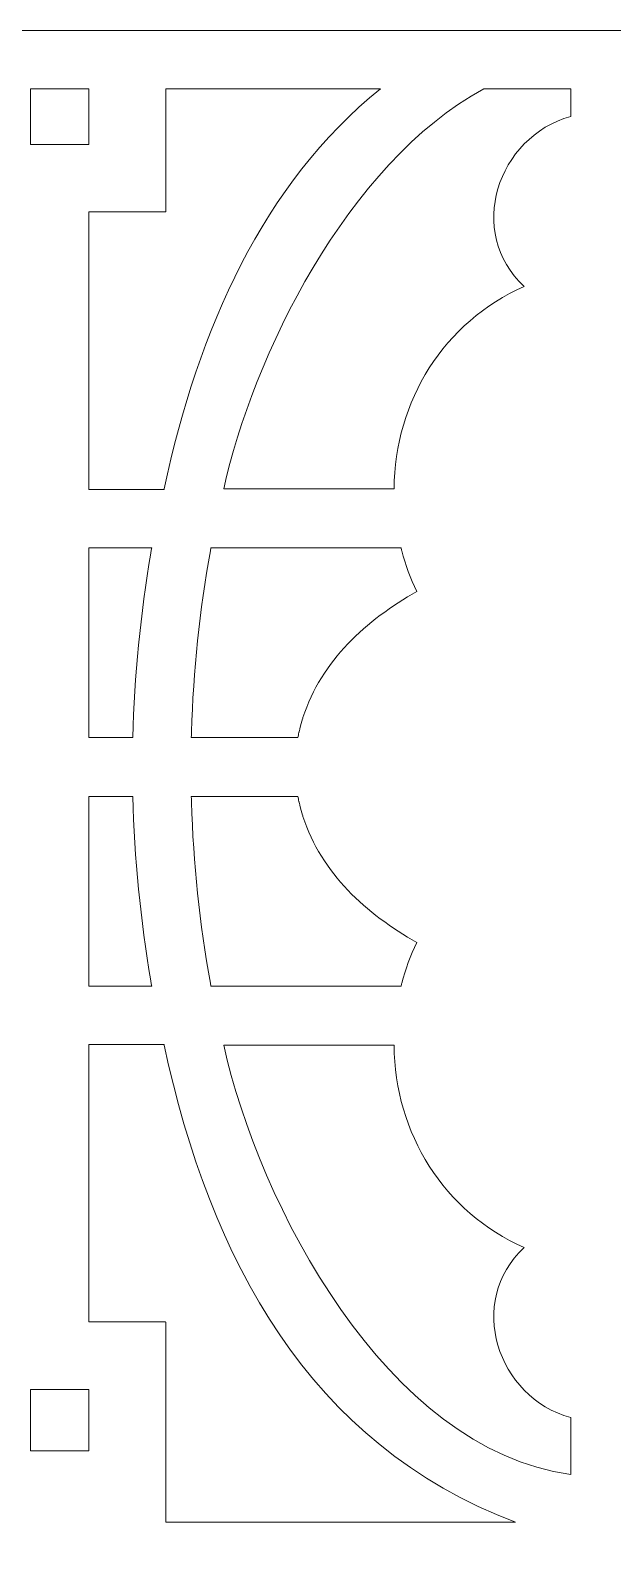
# Model space of a CAD drawing. Header units: centimetres. Extents: x -14.5 to -8.2, y -2.9 to 9.
# Drawn here: x -11.376 to -10.257, y 6.078 to 9.001 of the extents above; entities that cross this region are included whole.
import ezdxf

# ---------------------------------------------------------------- set-up
doc = ezdxf.new("R2010")
doc.units = ezdxf.units.CM
doc.header["$MEASUREMENT"] = 0
doc.layers.add('layer 1', color=7, linetype='Continuous')

msp = doc.modelspace()

# ---------------------------------------------------------------- linework, layer by layer
at = {"layer": 'layer 1', "color": 250, "lineweight": 9}
for points, knots in [([(-14.45908, 9.00076), (-14.45908, 9.00076), (-14.34683, 9.00076), (-14.34683, 9.00076), (-14.34683, 9.00076), (-14.34683, 9.00076), (-8.2929, 9.00076), (-8.2929, 9.00076), (-8.2929, 9.00076), (-8.2929, 9.00076), (-8.18065, 9.00076), (-8.18065, 9.00076), (-8.18065, 9.00076), (-8.18065, 9.00076), (-8.18065, 8.88851), (-8.18065, 8.88851), (-8.18065, 8.88851), (-8.18065, 8.88851), (-8.18065, -2.76204), (-8.18065, -2.76204), (-8.18065, -2.76204), (-8.18065, -2.76204), (-8.18065, -2.87429), (-8.18065, -2.87429), (-8.18065, -2.87429), (-8.18065, -2.87429), (-8.2929, -2.87429), (-8.2929, -2.87429), (-8.2929, -2.87429), (-8.2929, -2.87429), (-14.34683, -2.87429), (-14.34683, -2.87429), (-14.34683, -2.87429), (-14.34683, -2.87429), (-14.45908, -2.87429), (-14.45908, -2.87429), (-14.45908, -2.87429), (-14.45908, -2.87429), (-14.45908, -2.76204), (-14.45908, -2.76204), (-14.45908, -2.76204), (-14.45908, -2.76204), (-14.45908, 8.88851), (-14.45908, 8.88851), (-14.45908, 8.88851), (-14.45908, 8.88851), (-14.45908, 9.00076), (-14.45908, 9.00076)], [0, 0, 0, 0, 0.0769231, 0.0769231, 0.0769231, 0.0769231, 0.1538462, 0.1538462, 0.1538462, 0.1538462, 0.2307692, 0.2307692, 0.2307692, 0.2307692, 0.3076923, 0.3076923, 0.3076923, 0.3076923, 0.3846154, 0.3846154, 0.3846154, 0.3846154, 0.4615385, 0.4615385, 0.4615385, 0.4615385, 0.5384615, 0.5384615, 0.5384615, 0.5384615, 0.6153846, 0.6153846, 0.6153846, 0.6153846, 0.6923077, 0.6923077, 0.6923077, 0.6923077, 0.7692308, 0.7692308, 0.7692308, 0.7692308, 0.8461538, 0.8461538, 0.8461538, 0.8461538, 1, 1, 1, 1]), ([(-11.26364, 8.88851), (-11.26364, 8.88851), (-11.37607, 8.88851), (-11.37607, 8.88851), (-11.37607, 8.88851), (-11.37607, 8.88851), (-11.37607, 8.78147), (-11.37607, 8.78147), (-11.37607, 8.78147), (-11.37607, 8.78147), (-11.26364, 8.78147), (-11.26364, 8.78147), (-11.26364, 8.78147), (-11.26364, 8.78147), (-11.26364, 8.88851), (-11.26364, 8.88851)], [0, 0, 0, 0, 0.2, 0.2, 0.2, 0.2, 0.4, 0.4, 0.4, 0.4, 0.6, 0.6, 0.6, 0.6, 1, 1, 1, 1]), ([(-10.70316, 8.88851), (-10.70316, 8.88851), (-11.11598, 8.88851), (-11.11598, 8.88851), (-11.11598, 8.88851), (-11.11598, 8.88851), (-11.11598, 8.6523), (-11.11598, 8.6523), (-11.11598, 8.6523), (-11.11598, 8.6523), (-11.12194, 8.6523), (-11.12194, 8.6523), (-11.12194, 8.6523), (-11.12194, 8.6523), (-11.26357, 8.6523), (-11.26357, 8.6523), (-11.26357, 8.6523), (-11.26357, 8.6523), (-11.26357, 8.11867), (-11.26357, 8.11867), (-11.26357, 8.11867), (-11.26357, 8.11867), (-11.1192, 8.11867), (-11.1192, 8.11867), (-11.1192, 8.11867), (-11.1192, 8.11867), (-11.11919, 8.11867), (-11.11919, 8.11867), (-11.11919, 8.11867), (-11.11919, 8.11867), (-11.1191, 8.119), (-11.1191, 8.119), (-11.1191, 8.119), (-11.1191, 8.119), (-11.11909, 8.119), (-11.11909, 8.119), (-11.11909, 8.119), (-11.11909, 8.119), (-11.11903, 8.11933), (-11.11903, 8.11933), (-11.11903, 8.11933), (-11.11903, 8.11933), (-11.11902, 8.11933), (-11.11902, 8.11933), (-11.11902, 8.11933), (-11.11902, 8.11933), (-11.11894, 8.11967), (-11.11894, 8.11967), (-11.11894, 8.11967), (-11.05263, 8.42817), (-10.92868, 8.70614), (-10.70316, 8.88851)], [0, 0, 0, 0, 0.0714286, 0.0714286, 0.0714286, 0.0714286, 0.1428571, 0.1428571, 0.1428571, 0.1428571, 0.2142857, 0.2142857, 0.2142857, 0.2142857, 0.2857143, 0.2857143, 0.2857143, 0.2857143, 0.3571429, 0.3571429, 0.3571429, 0.3571429, 0.4285714, 0.4285714, 0.4285714, 0.4285714, 0.5, 0.5, 0.5, 0.5, 0.5714286, 0.5714286, 0.5714286, 0.5714286, 0.6428571, 0.6428571, 0.6428571, 0.6428571, 0.7142857, 0.7142857, 0.7142857, 0.7142857, 0.7857143, 0.7857143, 0.7857143, 0.7857143, 0.8571429, 0.8571429, 0.8571429, 0.8571429, 1, 1, 1, 1]), ([(-10.33718, 8.88851), (-10.33718, 8.88851), (-10.50418, 8.88851), (-10.50418, 8.88851), (-10.50418, 8.88851), (-10.76871, 8.74475), (-10.9485, 8.37272), (-11.00441, 8.11967), (-11.00441, 8.11967), (-11.00441, 8.11967), (-10.67671, 8.11967), (-10.67671, 8.11967), (-10.67671, 8.11967), (-10.67557, 8.28962), (-10.58106, 8.44027), (-10.42655, 8.50886), (-10.42655, 8.50886), (-10.42655, 8.50886), (-10.42654, 8.50887), (-10.42654, 8.50887), (-10.42654, 8.50887), (-10.53938, 8.61224), (-10.47831, 8.79666), (-10.33718, 8.83553), (-10.33718, 8.83553), (-10.33718, 8.83553), (-10.33718, 8.88851), (-10.33718, 8.88851)], [0, 0, 0, 0, 0.125, 0.125, 0.125, 0.125, 0.25, 0.25, 0.25, 0.25, 0.375, 0.375, 0.375, 0.375, 0.5, 0.5, 0.5, 0.5, 0.625, 0.625, 0.625, 0.625, 0.75, 0.75, 0.75, 0.75, 1, 1, 1, 1]), ([(-11.26357, 7.64209), (-11.26357, 7.64209), (-11.26357, 7.65216), (-11.26357, 7.65216), (-11.26357, 7.65216), (-11.26357, 7.65216), (-11.26357, 7.66883), (-11.26357, 7.66883), (-11.26357, 7.66883), (-11.26357, 7.66883), (-11.26357, 7.6855), (-11.26357, 7.6855), (-11.26357, 7.6855), (-11.26357, 7.6855), (-11.26357, 7.70217), (-11.26357, 7.70217), (-11.26357, 7.70217), (-11.26357, 7.70217), (-11.26357, 7.71884), (-11.26357, 7.71884), (-11.26357, 7.71884), (-11.26357, 7.71884), (-11.26357, 7.73551), (-11.26357, 7.73551), (-11.26357, 7.73551), (-11.26357, 7.73551), (-11.26357, 7.75217), (-11.26357, 7.75217), (-11.26357, 7.75217), (-11.26357, 7.75217), (-11.26357, 7.76884), (-11.26357, 7.76884), (-11.26357, 7.76884), (-11.26357, 7.76884), (-11.26357, 7.78551), (-11.26357, 7.78551), (-11.26357, 7.78551), (-11.26357, 7.78551), (-11.26357, 7.80218), (-11.26357, 7.80218), (-11.26357, 7.80218), (-11.26357, 7.80218), (-11.26357, 7.81885), (-11.26357, 7.81885), (-11.26357, 7.81885), (-11.26357, 7.81885), (-11.26357, 7.83552), (-11.26357, 7.83552), (-11.26357, 7.83552), (-11.26357, 7.83552), (-11.26357, 7.85219), (-11.26357, 7.85219), (-11.26357, 7.85219), (-11.26357, 7.85219), (-11.26357, 7.86886), (-11.26357, 7.86886), (-11.26357, 7.86886), (-11.26357, 7.86886), (-11.26357, 7.88552), (-11.26357, 7.88552), (-11.26357, 7.88552), (-11.26357, 7.88552), (-11.26357, 7.9022), (-11.26357, 7.9022), (-11.26357, 7.9022), (-11.26357, 7.9022), (-11.26357, 7.91886), (-11.26357, 7.91886), (-11.26357, 7.91886), (-11.26357, 7.91886), (-11.26357, 7.93553), (-11.26357, 7.93553), (-11.26357, 7.93553), (-11.26357, 7.93553), (-11.26357, 7.9522), (-11.26357, 7.9522), (-11.26357, 7.9522), (-11.26357, 7.9522), (-11.26357, 7.96886), (-11.26357, 7.96886), (-11.26357, 7.96886), (-11.26357, 7.96886), (-11.26357, 7.98554), (-11.26357, 7.98554), (-11.26357, 7.98554), (-11.26357, 7.98554), (-11.26357, 8.0022), (-11.26357, 8.0022), (-11.26357, 8.0022), (-11.26357, 8.0022), (-11.26357, 8.00641), (-11.26357, 8.00641), (-11.26357, 8.00641), (-11.26357, 8.00641), (-11.14286, 8.00641), (-11.14286, 8.00641), (-11.14286, 8.00641), (-11.14286, 8.00641), (-11.1436, 8.00197), (-11.1436, 8.00197), (-11.1436, 8.00197), (-11.1436, 8.00197), (-11.14362, 8.00197), (-11.14362, 8.00197), (-11.14362, 8.00197), (-11.14362, 8.00197), (-11.14363, 8.00197), (-11.14363, 8.00197), (-11.14363, 8.00197), (-11.14363, 8.00197), (-11.14363, 8.00197), (-11.14363, 8.00197), (-11.14363, 8.00197), (-11.14363, 8.00197), (-11.14459, 7.9965), (-11.14459, 7.9965), (-11.14459, 7.9965), (-11.14459, 7.9965), (-11.14459, 7.9965), (-11.14459, 7.9965), (-11.14459, 7.9965), (-11.14459, 7.9965), (-11.14461, 7.9965), (-11.14461, 7.9965), (-11.14461, 7.9965), (-11.14461, 7.9965), (-11.14462, 7.9965), (-11.14462, 7.9965), (-11.14462, 7.9965), (-11.16404, 7.8794), (-11.17635, 7.76068), (-11.17927, 7.64209), (-11.17927, 7.64209), (-11.17927, 7.64209), (-11.17928, 7.64209), (-11.17928, 7.64209), (-11.17928, 7.64209), (-11.17928, 7.64209), (-11.26357, 7.64209), (-11.26357, 7.64209)], [0, 0, 0, 0, 0.0277778, 0.0277778, 0.0277778, 0.0277778, 0.0555556, 0.0555556, 0.0555556, 0.0555556, 0.0833333, 0.0833333, 0.0833333, 0.0833333, 0.1111111, 0.1111111, 0.1111111, 0.1111111, 0.1388889, 0.1388889, 0.1388889, 0.1388889, 0.1666667, 0.1666667, 0.1666667, 0.1666667, 0.1944444, 0.1944444, 0.1944444, 0.1944444, 0.2222222, 0.2222222, 0.2222222, 0.2222222, 0.25, 0.25, 0.25, 0.25, 0.2777778, 0.2777778, 0.2777778, 0.2777778, 0.3055556, 0.3055556, 0.3055556, 0.3055556, 0.3333333, 0.3333333, 0.3333333, 0.3333333, 0.3611111, 0.3611111, 0.3611111, 0.3611111, 0.3888889, 0.3888889, 0.3888889, 0.3888889, 0.4166667, 0.4166667, 0.4166667, 0.4166667, 0.4444444, 0.4444444, 0.4444444, 0.4444444, 0.4722222, 0.4722222, 0.4722222, 0.4722222, 0.5, 0.5, 0.5, 0.5, 0.5277778, 0.5277778, 0.5277778, 0.5277778, 0.5555556, 0.5555556, 0.5555556, 0.5555556, 0.5833333, 0.5833333, 0.5833333, 0.5833333, 0.6111111, 0.6111111, 0.6111111, 0.6111111, 0.6388889, 0.6388889, 0.6388889, 0.6388889, 0.6666667, 0.6666667, 0.6666667, 0.6666667, 0.6944444, 0.6944444, 0.6944444, 0.6944444, 0.7222222, 0.7222222, 0.7222222, 0.7222222, 0.75, 0.75, 0.75, 0.75, 0.7777778, 0.7777778, 0.7777778, 0.7777778, 0.8055556, 0.8055556, 0.8055556, 0.8055556, 0.8333333, 0.8333333, 0.8333333, 0.8333333, 0.8611111, 0.8611111, 0.8611111, 0.8611111, 0.8888889, 0.8888889, 0.8888889, 0.8888889, 0.9166667, 0.9166667, 0.9166667, 0.9166667, 0.9444444, 0.9444444, 0.9444444, 0.9444444, 1, 1, 1, 1]), ([(-10.63312, 7.92286), (-10.73012, 7.86721), (-10.81651, 7.79046), (-10.85206, 7.6805), (-10.85206, 7.6805), (-10.85206, 7.6805), (-10.85207, 7.6805), (-10.85207, 7.6805), (-10.85207, 7.6805), (-10.85207, 7.6805), (-10.85246, 7.67924), (-10.85246, 7.67924), (-10.85246, 7.67924), (-10.85246, 7.67924), (-10.85249, 7.67924), (-10.85249, 7.67924), (-10.85249, 7.67924), (-10.85249, 7.67924), (-10.85342, 7.67612), (-10.85342, 7.67612), (-10.85342, 7.67612), (-10.85342, 7.67612), (-10.85344, 7.67612), (-10.85344, 7.67612), (-10.85344, 7.67612), (-10.85344, 7.67612), (-10.85361, 7.67552), (-10.85361, 7.67552), (-10.85361, 7.67552), (-10.85361, 7.67552), (-10.85361, 7.67552), (-10.85361, 7.67552), (-10.85361, 7.67552), (-10.85361, 7.67552), (-10.85362, 7.67546), (-10.85362, 7.67546), (-10.85362, 7.67546), (-10.85362, 7.67546), (-10.85364, 7.67546), (-10.85364, 7.67546), (-10.85364, 7.67546), (-10.85364, 7.67546), (-10.85472, 7.67173), (-10.85472, 7.67173), (-10.85472, 7.67173), (-10.85472, 7.67173), (-10.85473, 7.67173), (-10.85473, 7.67173), (-10.85473, 7.67173), (-10.85473, 7.67173), (-10.85487, 7.67119), (-10.85487, 7.67119), (-10.85487, 7.67119), (-10.85487, 7.67119), (-10.85489, 7.67119), (-10.85489, 7.67119), (-10.85489, 7.67119), (-10.85489, 7.67119), (-10.85603, 7.66705), (-10.85603, 7.66705), (-10.85603, 7.66705), (-10.85603, 7.66705), (-10.85604, 7.66705), (-10.85604, 7.66705), (-10.85604, 7.66705), (-10.85604, 7.66705), (-10.85616, 7.66656), (-10.85616, 7.66656), (-10.85616, 7.66656), (-10.85616, 7.66656), (-10.85617, 7.66656), (-10.85617, 7.66656), (-10.85617, 7.66656), (-10.85617, 7.66656), (-10.85739, 7.66187), (-10.85739, 7.66187), (-10.85739, 7.66187), (-10.85739, 7.66187), (-10.85739, 7.66187), (-10.85739, 7.66187), (-10.85739, 7.66187), (-10.85739, 7.66187), (-10.85741, 7.66178), (-10.85741, 7.66178), (-10.85741, 7.66178), (-10.85741, 7.66178), (-10.85742, 7.66178), (-10.85742, 7.66178), (-10.85742, 7.66178), (-10.85742, 7.66178), (-10.85818, 7.65872), (-10.85818, 7.65872), (-10.85818, 7.65872), (-10.85818, 7.65872), (-10.85819, 7.65872), (-10.85819, 7.65872), (-10.85819, 7.65872), (-10.85819, 7.65872), (-10.85831, 7.65813), (-10.85831, 7.65813), (-10.85831, 7.65813), (-10.85831, 7.65813), (-10.85832, 7.65813), (-10.85832, 7.65813), (-10.85832, 7.65813), (-10.85832, 7.65813), (-10.85954, 7.65281), (-10.85954, 7.65281), (-10.85954, 7.65281), (-10.85954, 7.65281), (-10.85956, 7.65281), (-10.85956, 7.65281), (-10.85956, 7.65281), (-10.85956, 7.65281), (-10.85968, 7.65224), (-10.85968, 7.65224), (-10.85968, 7.65224), (-10.85968, 7.65224), (-10.85969, 7.65224), (-10.85969, 7.65224), (-10.85969, 7.65224), (-10.85969, 7.65224), (-10.86042, 7.64872), (-10.86042, 7.64872), (-10.86042, 7.64872), (-10.86042, 7.64872), (-10.86043, 7.64872), (-10.86043, 7.64872), (-10.86043, 7.64872), (-10.86043, 7.64872), (-10.86053, 7.64816), (-10.86053, 7.64816), (-10.86053, 7.64816), (-10.86053, 7.64816), (-10.86055, 7.64816), (-10.86055, 7.64816), (-10.86055, 7.64816), (-10.86055, 7.64816), (-10.86068, 7.64747), (-10.86068, 7.64747), (-10.86068, 7.64747), (-10.86068, 7.64747), (-10.86069, 7.64747), (-10.86069, 7.64747), (-10.86069, 7.64747), (-10.86069, 7.64747), (-10.86136, 7.64402), (-10.86136, 7.64402), (-10.86136, 7.64402), (-10.86136, 7.64402), (-10.86138, 7.64402), (-10.86138, 7.64402), (-10.86138, 7.64402), (-10.86138, 7.64402), (-10.86174, 7.64209), (-10.86174, 7.64209), (-10.86174, 7.64209), (-10.86174, 7.64209), (-10.86175, 7.64209), (-10.86175, 7.64209), (-10.86175, 7.64209), (-10.86175, 7.64209), (-10.86176, 7.64209), (-10.86176, 7.64209), (-10.86176, 7.64209), (-10.86176, 7.64209), (-11.06667, 7.64209), (-11.06667, 7.64209), (-11.06667, 7.64209), (-11.06667, 7.64209), (-11.06655, 7.64699), (-11.06655, 7.64699), (-11.06655, 7.64699), (-11.06655, 7.64699), (-11.06654, 7.64699), (-11.06654, 7.64699), (-11.06654, 7.64699), (-11.06654, 7.64699), (-11.06653, 7.64699), (-11.06653, 7.64699), (-11.06653, 7.64699), (-11.06653, 7.64699), (-11.06653, 7.64701), (-11.06653, 7.64701), (-11.06653, 7.64701), (-11.06653, 7.64701), (-11.06639, 7.65294), (-11.06639, 7.65294), (-11.06639, 7.65294), (-11.06639, 7.65294), (-11.06638, 7.65294), (-11.06638, 7.65294), (-11.06638, 7.65294), (-11.06638, 7.65294), (-11.06637, 7.65294), (-11.06637, 7.65294), (-11.06637, 7.65294), (-11.06637, 7.65294), (-11.06637, 7.65296), (-11.06637, 7.65296), (-11.06637, 7.65296), (-11.06305, 7.76986), (-11.05033, 7.88652), (-11.03, 8.00096), (-11.03, 8.00096), (-11.03, 8.00096), (-11.02999, 8.00096), (-11.02999, 8.00096), (-11.02999, 8.00096), (-11.02999, 8.00096), (-11.02998, 8.00096), (-11.02998, 8.00096), (-11.02998, 8.00096), (-11.02998, 8.00096), (-11.02997, 8.00096), (-11.02997, 8.00096), (-11.02997, 8.00096), (-11.02997, 8.00096), (-11.02901, 8.00641), (-11.02901, 8.00641), (-11.02901, 8.00641), (-11.02901, 8.00641), (-11.029, 8.00641), (-11.029, 8.00641), (-11.029, 8.00641), (-11.029, 8.00641), (-11.02899, 8.00641), (-11.02899, 8.00641), (-11.02899, 8.00641), (-11.02899, 8.00641), (-11.02898, 8.00641), (-11.02898, 8.00641), (-11.02898, 8.00641), (-11.02898, 8.00641), (-10.66333, 8.00641), (-10.66333, 8.00641), (-10.66333, 8.00641), (-10.66333, 8.00641), (-10.66331, 8.00641), (-10.66331, 8.00641), (-10.66331, 8.00641), (-10.66331, 8.00641), (-10.66296, 8.00504), (-10.66296, 8.00504), (-10.66296, 8.00504), (-10.66296, 8.00504), (-10.66294, 8.00504), (-10.66294, 8.00504), (-10.66294, 8.00504), (-10.66294, 8.00504), (-10.66262, 8.00366), (-10.66262, 8.00366), (-10.66262, 8.00366), (-10.66262, 8.00366), (-10.6626, 8.00366), (-10.6626, 8.00366), (-10.6626, 8.00366), (-10.6626, 8.00366), (-10.66225, 8.00229), (-10.66225, 8.00229), (-10.66225, 8.00229), (-10.66225, 8.00229), (-10.66224, 8.00229), (-10.66224, 8.00229), (-10.66224, 8.00229), (-10.66224, 8.00229), (-10.66191, 8.00094), (-10.66191, 8.00094), (-10.66191, 8.00094), (-10.66191, 8.00094), (-10.6619, 8.00094), (-10.6619, 8.00094), (-10.6619, 8.00094), (-10.65493, 7.97418), (-10.64512, 7.94785), (-10.63312, 7.92286)], [0, 0, 0, 0, 0.0142857, 0.0142857, 0.0142857, 0.0142857, 0.0285714, 0.0285714, 0.0285714, 0.0285714, 0.0428571, 0.0428571, 0.0428571, 0.0428571, 0.0571429, 0.0571429, 0.0571429, 0.0571429, 0.0714286, 0.0714286, 0.0714286, 0.0714286, 0.0857143, 0.0857143, 0.0857143, 0.0857143, 0.1, 0.1, 0.1, 0.1, 0.1142857, 0.1142857, 0.1142857, 0.1142857, 0.1285714, 0.1285714, 0.1285714, 0.1285714, 0.1428571, 0.1428571, 0.1428571, 0.1428571, 0.1571429, 0.1571429, 0.1571429, 0.1571429, 0.1714286, 0.1714286, 0.1714286, 0.1714286, 0.1857143, 0.1857143, 0.1857143, 0.1857143, 0.2, 0.2, 0.2, 0.2, 0.2142857, 0.2142857, 0.2142857, 0.2142857, 0.2285714, 0.2285714, 0.2285714, 0.2285714, 0.2428571, 0.2428571, 0.2428571, 0.2428571, 0.2571429, 0.2571429, 0.2571429, 0.2571429, 0.2714286, 0.2714286, 0.2714286, 0.2714286, 0.2857143, 0.2857143, 0.2857143, 0.2857143, 0.3, 0.3, 0.3, 0.3, 0.3142857, 0.3142857, 0.3142857, 0.3142857, 0.3285714, 0.3285714, 0.3285714, 0.3285714, 0.3428571, 0.3428571, 0.3428571, 0.3428571, 0.3571429, 0.3571429, 0.3571429, 0.3571429, 0.3714286, 0.3714286, 0.3714286, 0.3714286, 0.3857143, 0.3857143, 0.3857143, 0.3857143, 0.4, 0.4, 0.4, 0.4, 0.4142857, 0.4142857, 0.4142857, 0.4142857, 0.4285714, 0.4285714, 0.4285714, 0.4285714, 0.4428571, 0.4428571, 0.4428571, 0.4428571, 0.4571429, 0.4571429, 0.4571429, 0.4571429, 0.4714286, 0.4714286, 0.4714286, 0.4714286, 0.4857143, 0.4857143, 0.4857143, 0.4857143, 0.5, 0.5, 0.5, 0.5, 0.5142857, 0.5142857, 0.5142857, 0.5142857, 0.5285714, 0.5285714, 0.5285714, 0.5285714, 0.5428571, 0.5428571, 0.5428571, 0.5428571, 0.5571429, 0.5571429, 0.5571429, 0.5571429, 0.5714286, 0.5714286, 0.5714286, 0.5714286, 0.5857143, 0.5857143, 0.5857143, 0.5857143, 0.6, 0.6, 0.6, 0.6, 0.6142857, 0.6142857, 0.6142857, 0.6142857, 0.6285714, 0.6285714, 0.6285714, 0.6285714, 0.6428571, 0.6428571, 0.6428571, 0.6428571, 0.6571429, 0.6571429, 0.6571429, 0.6571429, 0.6714286, 0.6714286, 0.6714286, 0.6714286, 0.6857143, 0.6857143, 0.6857143, 0.6857143, 0.7, 0.7, 0.7, 0.7, 0.7142857, 0.7142857, 0.7142857, 0.7142857, 0.7285714, 0.7285714, 0.7285714, 0.7285714, 0.7428571, 0.7428571, 0.7428571, 0.7428571, 0.7571429, 0.7571429, 0.7571429, 0.7571429, 0.7714286, 0.7714286, 0.7714286, 0.7714286, 0.7857143, 0.7857143, 0.7857143, 0.7857143, 0.8, 0.8, 0.8, 0.8, 0.8142857, 0.8142857, 0.8142857, 0.8142857, 0.8285714, 0.8285714, 0.8285714, 0.8285714, 0.8428571, 0.8428571, 0.8428571, 0.8428571, 0.8571429, 0.8571429, 0.8571429, 0.8571429, 0.8714286, 0.8714286, 0.8714286, 0.8714286, 0.8857143, 0.8857143, 0.8857143, 0.8857143, 0.9, 0.9, 0.9, 0.9, 0.9142857, 0.9142857, 0.9142857, 0.9142857, 0.9285714, 0.9285714, 0.9285714, 0.9285714, 0.9428571, 0.9428571, 0.9428571, 0.9428571, 0.9571429, 0.9571429, 0.9571429, 0.9571429, 0.9714286, 0.9714286, 0.9714286, 0.9714286, 1, 1, 1, 1]), ([(-11.26357, 7.1645), (-11.26357, 7.1645), (-11.26357, 7.52882), (-11.26357, 7.52882), (-11.26357, 7.52882), (-11.26357, 7.52882), (-11.17928, 7.52882), (-11.17928, 7.52882), (-11.17928, 7.52882), (-11.17928, 7.52882), (-11.17927, 7.52882), (-11.17927, 7.52882), (-11.17927, 7.52882), (-11.17635, 7.41023), (-11.16404, 7.29151), (-11.14462, 7.17441), (-11.14462, 7.17441), (-11.14462, 7.17441), (-11.14461, 7.17441), (-11.14461, 7.17441), (-11.14461, 7.17441), (-11.14461, 7.17441), (-11.14459, 7.17441), (-11.14459, 7.17441), (-11.14459, 7.17441), (-11.14459, 7.17441), (-11.14459, 7.17441), (-11.14459, 7.17441), (-11.14459, 7.17441), (-11.14459, 7.17441), (-11.14363, 7.16894), (-11.14363, 7.16894), (-11.14363, 7.16894), (-11.14363, 7.16894), (-11.14363, 7.16894), (-11.14363, 7.16894), (-11.14363, 7.16894), (-11.14363, 7.16894), (-11.14362, 7.16894), (-11.14362, 7.16894), (-11.14362, 7.16894), (-11.14362, 7.16894), (-11.1436, 7.16894), (-11.1436, 7.16894), (-11.1436, 7.16894), (-11.1436, 7.16894), (-11.14286, 7.1645), (-11.14286, 7.1645), (-11.14286, 7.1645), (-11.14286, 7.1645), (-11.26357, 7.1645), (-11.26357, 7.1645)], [0, 0, 0, 0, 0.0714286, 0.0714286, 0.0714286, 0.0714286, 0.1428571, 0.1428571, 0.1428571, 0.1428571, 0.2142857, 0.2142857, 0.2142857, 0.2142857, 0.2857143, 0.2857143, 0.2857143, 0.2857143, 0.3571429, 0.3571429, 0.3571429, 0.3571429, 0.4285714, 0.4285714, 0.4285714, 0.4285714, 0.5, 0.5, 0.5, 0.5, 0.5714286, 0.5714286, 0.5714286, 0.5714286, 0.6428571, 0.6428571, 0.6428571, 0.6428571, 0.7142857, 0.7142857, 0.7142857, 0.7142857, 0.7857143, 0.7857143, 0.7857143, 0.7857143, 0.8571429, 0.8571429, 0.8571429, 0.8571429, 1, 1, 1, 1]), ([(-10.63312, 7.24805), (-10.73012, 7.3037), (-10.81651, 7.38045), (-10.85206, 7.49042), (-10.85206, 7.49042), (-10.85206, 7.49042), (-10.85207, 7.49042), (-10.85207, 7.49042), (-10.85207, 7.49042), (-10.85207, 7.49042), (-10.85246, 7.49167), (-10.85246, 7.49167), (-10.85246, 7.49167), (-10.85246, 7.49167), (-10.85249, 7.49167), (-10.85249, 7.49167), (-10.85249, 7.49167), (-10.85249, 7.49167), (-10.85342, 7.49479), (-10.85342, 7.49479), (-10.85342, 7.49479), (-10.85342, 7.49479), (-10.85344, 7.49479), (-10.85344, 7.49479), (-10.85344, 7.49479), (-10.85344, 7.49479), (-10.85361, 7.49539), (-10.85361, 7.49539), (-10.85361, 7.49539), (-10.85361, 7.49539), (-10.85361, 7.49539), (-10.85361, 7.49539), (-10.85361, 7.49539), (-10.85361, 7.49539), (-10.85362, 7.49545), (-10.85362, 7.49545), (-10.85362, 7.49545), (-10.85362, 7.49545), (-10.85364, 7.49545), (-10.85364, 7.49545), (-10.85364, 7.49545), (-10.85364, 7.49545), (-10.85472, 7.49918), (-10.85472, 7.49918), (-10.85472, 7.49918), (-10.85472, 7.49918), (-10.85473, 7.49918), (-10.85473, 7.49918), (-10.85473, 7.49918), (-10.85473, 7.49918), (-10.85487, 7.49972), (-10.85487, 7.49972), (-10.85487, 7.49972), (-10.85487, 7.49972), (-10.85489, 7.49972), (-10.85489, 7.49972), (-10.85489, 7.49972), (-10.85489, 7.49972), (-10.85603, 7.50386), (-10.85603, 7.50386), (-10.85603, 7.50386), (-10.85603, 7.50386), (-10.85604, 7.50386), (-10.85604, 7.50386), (-10.85604, 7.50386), (-10.85604, 7.50386), (-10.85616, 7.50435), (-10.85616, 7.50435), (-10.85616, 7.50435), (-10.85616, 7.50435), (-10.85617, 7.50435), (-10.85617, 7.50435), (-10.85617, 7.50435), (-10.85617, 7.50435), (-10.85739, 7.50904), (-10.85739, 7.50904), (-10.85739, 7.50904), (-10.85739, 7.50904), (-10.85739, 7.50904), (-10.85739, 7.50904), (-10.85739, 7.50904), (-10.85739, 7.50904), (-10.85741, 7.50914), (-10.85741, 7.50914), (-10.85741, 7.50914), (-10.85741, 7.50914), (-10.85742, 7.50914), (-10.85742, 7.50914), (-10.85742, 7.50914), (-10.85742, 7.50914), (-10.85818, 7.5122), (-10.85818, 7.5122), (-10.85818, 7.5122), (-10.85818, 7.5122), (-10.85819, 7.5122), (-10.85819, 7.5122), (-10.85819, 7.5122), (-10.85819, 7.5122), (-10.85831, 7.51278), (-10.85831, 7.51278), (-10.85831, 7.51278), (-10.85831, 7.51278), (-10.85832, 7.51278), (-10.85832, 7.51278), (-10.85832, 7.51278), (-10.85832, 7.51278), (-10.85954, 7.5181), (-10.85954, 7.5181), (-10.85954, 7.5181), (-10.85954, 7.5181), (-10.85956, 7.5181), (-10.85956, 7.5181), (-10.85956, 7.5181), (-10.85956, 7.5181), (-10.85968, 7.51867), (-10.85968, 7.51867), (-10.85968, 7.51867), (-10.85968, 7.51867), (-10.85969, 7.51867), (-10.85969, 7.51867), (-10.85969, 7.51867), (-10.85969, 7.51867), (-10.86042, 7.52219), (-10.86042, 7.52219), (-10.86042, 7.52219), (-10.86042, 7.52219), (-10.86043, 7.52219), (-10.86043, 7.52219), (-10.86043, 7.52219), (-10.86043, 7.52219), (-10.86053, 7.52275), (-10.86053, 7.52275), (-10.86053, 7.52275), (-10.86053, 7.52275), (-10.86055, 7.52275), (-10.86055, 7.52275), (-10.86055, 7.52275), (-10.86055, 7.52275), (-10.86068, 7.52344), (-10.86068, 7.52344), (-10.86068, 7.52344), (-10.86068, 7.52344), (-10.86069, 7.52344), (-10.86069, 7.52344), (-10.86069, 7.52344), (-10.86069, 7.52344), (-10.86136, 7.5269), (-10.86136, 7.5269), (-10.86136, 7.5269), (-10.86136, 7.5269), (-10.86138, 7.5269), (-10.86138, 7.5269), (-10.86138, 7.5269), (-10.86138, 7.5269), (-10.86174, 7.52882), (-10.86174, 7.52882), (-10.86174, 7.52882), (-10.86174, 7.52882), (-10.86175, 7.52882), (-10.86175, 7.52882), (-10.86175, 7.52882), (-10.86175, 7.52882), (-10.86176, 7.52882), (-10.86176, 7.52882), (-10.86176, 7.52882), (-10.86176, 7.52882), (-11.06667, 7.52882), (-11.06667, 7.52882), (-11.06667, 7.52882), (-11.06667, 7.52882), (-11.06655, 7.52392), (-11.06655, 7.52392), (-11.06655, 7.52392), (-11.06655, 7.52392), (-11.06654, 7.52392), (-11.06654, 7.52392), (-11.06654, 7.52392), (-11.06654, 7.52392), (-11.06653, 7.52392), (-11.06653, 7.52392), (-11.06653, 7.52392), (-11.06653, 7.52392), (-11.06653, 7.5239), (-11.06653, 7.5239), (-11.06653, 7.5239), (-11.06653, 7.5239), (-11.06639, 7.51797), (-11.06639, 7.51797), (-11.06639, 7.51797), (-11.06639, 7.51797), (-11.06638, 7.51797), (-11.06638, 7.51797), (-11.06638, 7.51797), (-11.06638, 7.51797), (-11.06637, 7.51797), (-11.06637, 7.51797), (-11.06637, 7.51797), (-11.06637, 7.51797), (-11.06637, 7.51795), (-11.06637, 7.51795), (-11.06637, 7.51795), (-11.06305, 7.40105), (-11.05033, 7.28439), (-11.03, 7.16995), (-11.03, 7.16995), (-11.03, 7.16995), (-11.02999, 7.16995), (-11.02999, 7.16995), (-11.02999, 7.16995), (-11.02999, 7.16995), (-11.02998, 7.16995), (-11.02998, 7.16995), (-11.02998, 7.16995), (-11.02998, 7.16995), (-11.02997, 7.16995), (-11.02997, 7.16995), (-11.02997, 7.16995), (-11.02997, 7.16995), (-11.02901, 7.1645), (-11.02901, 7.1645), (-11.02901, 7.1645), (-11.02901, 7.1645), (-11.029, 7.1645), (-11.029, 7.1645), (-11.029, 7.1645), (-11.029, 7.1645), (-11.02899, 7.1645), (-11.02899, 7.1645), (-11.02899, 7.1645), (-11.02899, 7.1645), (-11.02898, 7.1645), (-11.02898, 7.1645), (-11.02898, 7.1645), (-11.02898, 7.1645), (-10.66333, 7.1645), (-10.66333, 7.1645), (-10.66333, 7.1645), (-10.66333, 7.1645), (-10.66331, 7.1645), (-10.66331, 7.1645), (-10.66331, 7.1645), (-10.66331, 7.1645), (-10.66296, 7.16588), (-10.66296, 7.16588), (-10.66296, 7.16588), (-10.66296, 7.16588), (-10.66294, 7.16588), (-10.66294, 7.16588), (-10.66294, 7.16588), (-10.66294, 7.16588), (-10.66262, 7.16725), (-10.66262, 7.16725), (-10.66262, 7.16725), (-10.66262, 7.16725), (-10.6626, 7.16725), (-10.6626, 7.16725), (-10.6626, 7.16725), (-10.6626, 7.16725), (-10.66225, 7.16863), (-10.66225, 7.16863), (-10.66225, 7.16863), (-10.66225, 7.16863), (-10.66224, 7.16863), (-10.66224, 7.16863), (-10.66224, 7.16863), (-10.66224, 7.16863), (-10.66191, 7.16997), (-10.66191, 7.16997), (-10.66191, 7.16997), (-10.66191, 7.16997), (-10.6619, 7.16997), (-10.6619, 7.16997), (-10.6619, 7.16997), (-10.65493, 7.19673), (-10.64512, 7.22306), (-10.63312, 7.24805)], [0, 0, 0, 0, 0.0142857, 0.0142857, 0.0142857, 0.0142857, 0.0285714, 0.0285714, 0.0285714, 0.0285714, 0.0428571, 0.0428571, 0.0428571, 0.0428571, 0.0571429, 0.0571429, 0.0571429, 0.0571429, 0.0714286, 0.0714286, 0.0714286, 0.0714286, 0.0857143, 0.0857143, 0.0857143, 0.0857143, 0.1, 0.1, 0.1, 0.1, 0.1142857, 0.1142857, 0.1142857, 0.1142857, 0.1285714, 0.1285714, 0.1285714, 0.1285714, 0.1428571, 0.1428571, 0.1428571, 0.1428571, 0.1571429, 0.1571429, 0.1571429, 0.1571429, 0.1714286, 0.1714286, 0.1714286, 0.1714286, 0.1857143, 0.1857143, 0.1857143, 0.1857143, 0.2, 0.2, 0.2, 0.2, 0.2142857, 0.2142857, 0.2142857, 0.2142857, 0.2285714, 0.2285714, 0.2285714, 0.2285714, 0.2428571, 0.2428571, 0.2428571, 0.2428571, 0.2571429, 0.2571429, 0.2571429, 0.2571429, 0.2714286, 0.2714286, 0.2714286, 0.2714286, 0.2857143, 0.2857143, 0.2857143, 0.2857143, 0.3, 0.3, 0.3, 0.3, 0.3142857, 0.3142857, 0.3142857, 0.3142857, 0.3285714, 0.3285714, 0.3285714, 0.3285714, 0.3428571, 0.3428571, 0.3428571, 0.3428571, 0.3571429, 0.3571429, 0.3571429, 0.3571429, 0.3714286, 0.3714286, 0.3714286, 0.3714286, 0.3857143, 0.3857143, 0.3857143, 0.3857143, 0.4, 0.4, 0.4, 0.4, 0.4142857, 0.4142857, 0.4142857, 0.4142857, 0.4285714, 0.4285714, 0.4285714, 0.4285714, 0.4428571, 0.4428571, 0.4428571, 0.4428571, 0.4571429, 0.4571429, 0.4571429, 0.4571429, 0.4714286, 0.4714286, 0.4714286, 0.4714286, 0.4857143, 0.4857143, 0.4857143, 0.4857143, 0.5, 0.5, 0.5, 0.5, 0.5142857, 0.5142857, 0.5142857, 0.5142857, 0.5285714, 0.5285714, 0.5285714, 0.5285714, 0.5428571, 0.5428571, 0.5428571, 0.5428571, 0.5571429, 0.5571429, 0.5571429, 0.5571429, 0.5714286, 0.5714286, 0.5714286, 0.5714286, 0.5857143, 0.5857143, 0.5857143, 0.5857143, 0.6, 0.6, 0.6, 0.6, 0.6142857, 0.6142857, 0.6142857, 0.6142857, 0.6285714, 0.6285714, 0.6285714, 0.6285714, 0.6428571, 0.6428571, 0.6428571, 0.6428571, 0.6571429, 0.6571429, 0.6571429, 0.6571429, 0.6714286, 0.6714286, 0.6714286, 0.6714286, 0.6857143, 0.6857143, 0.6857143, 0.6857143, 0.7, 0.7, 0.7, 0.7, 0.7142857, 0.7142857, 0.7142857, 0.7142857, 0.7285714, 0.7285714, 0.7285714, 0.7285714, 0.7428571, 0.7428571, 0.7428571, 0.7428571, 0.7571429, 0.7571429, 0.7571429, 0.7571429, 0.7714286, 0.7714286, 0.7714286, 0.7714286, 0.7857143, 0.7857143, 0.7857143, 0.7857143, 0.8, 0.8, 0.8, 0.8, 0.8142857, 0.8142857, 0.8142857, 0.8142857, 0.8285714, 0.8285714, 0.8285714, 0.8285714, 0.8428571, 0.8428571, 0.8428571, 0.8428571, 0.8571429, 0.8571429, 0.8571429, 0.8571429, 0.8714286, 0.8714286, 0.8714286, 0.8714286, 0.8857143, 0.8857143, 0.8857143, 0.8857143, 0.9, 0.9, 0.9, 0.9, 0.9142857, 0.9142857, 0.9142857, 0.9142857, 0.9285714, 0.9285714, 0.9285714, 0.9285714, 0.9428571, 0.9428571, 0.9428571, 0.9428571, 0.9571429, 0.9571429, 0.9571429, 0.9571429, 0.9714286, 0.9714286, 0.9714286, 0.9714286, 1, 1, 1, 1]), ([(-11.11598, 6.13469), (-11.11598, 6.13469), (-11.11598, 6.51861), (-11.11598, 6.51861), (-11.11598, 6.51861), (-11.11598, 6.51861), (-11.116, 6.51861), (-11.116, 6.51861), (-11.116, 6.51861), (-11.116, 6.51861), (-11.116, 6.51964), (-11.116, 6.51964), (-11.116, 6.51964), (-11.116, 6.51964), (-11.12194, 6.51964), (-11.12194, 6.51964), (-11.12194, 6.51964), (-11.12194, 6.51964), (-11.26357, 6.51964), (-11.26357, 6.51964), (-11.26357, 6.51964), (-11.26357, 6.51964), (-11.26357, 7.05225), (-11.26357, 7.05225), (-11.26357, 7.05225), (-11.26357, 7.05225), (-11.1192, 7.05225), (-11.1192, 7.05225), (-11.1192, 7.05225), (-11.1192, 7.05225), (-11.11919, 7.05225), (-11.11919, 7.05225), (-11.11919, 7.05225), (-11.11919, 7.05225), (-11.1191, 7.05191), (-11.1191, 7.05191), (-11.1191, 7.05191), (-11.1191, 7.05191), (-11.11909, 7.05191), (-11.11909, 7.05191), (-11.11909, 7.05191), (-11.11909, 7.05191), (-11.11903, 7.05158), (-11.11903, 7.05158), (-11.11903, 7.05158), (-11.11903, 7.05158), (-11.11902, 7.05158), (-11.11902, 7.05158), (-11.11902, 7.05158), (-11.11902, 7.05158), (-11.11894, 7.05124), (-11.11894, 7.05124), (-11.11894, 7.05124), (-11.03061, 6.64026), (-10.83998, 6.28342), (-10.44321, 6.13469), (-10.44321, 6.13469), (-10.44321, 6.13469), (-11.11598, 6.13469), (-11.11598, 6.13469)], [0, 0, 0, 0, 0.0625, 0.0625, 0.0625, 0.0625, 0.125, 0.125, 0.125, 0.125, 0.1875, 0.1875, 0.1875, 0.1875, 0.25, 0.25, 0.25, 0.25, 0.3125, 0.3125, 0.3125, 0.3125, 0.375, 0.375, 0.375, 0.375, 0.4375, 0.4375, 0.4375, 0.4375, 0.5, 0.5, 0.5, 0.5, 0.5625, 0.5625, 0.5625, 0.5625, 0.625, 0.625, 0.625, 0.625, 0.6875, 0.6875, 0.6875, 0.6875, 0.75, 0.75, 0.75, 0.75, 0.8125, 0.8125, 0.8125, 0.8125, 0.875, 0.875, 0.875, 0.875, 1, 1, 1, 1]), ([(-11.00441, 7.05124), (-10.93742, 6.74802), (-10.69256, 6.27391), (-10.33718, 6.22647), (-10.33718, 6.22647), (-10.33718, 6.22647), (-10.33718, 6.33538), (-10.33718, 6.33538), (-10.33718, 6.33538), (-10.47831, 6.37425), (-10.53938, 6.55867), (-10.42654, 6.66204), (-10.42654, 6.66204), (-10.42654, 6.66204), (-10.42655, 6.66205), (-10.42655, 6.66205), (-10.42655, 6.66205), (-10.58106, 6.73064), (-10.67557, 6.88129), (-10.67671, 7.05124), (-10.67671, 7.05124), (-10.67671, 7.05124), (-11.00441, 7.05124), (-11.00441, 7.05124)], [0, 0, 0, 0, 0.1428571, 0.1428571, 0.1428571, 0.1428571, 0.2857143, 0.2857143, 0.2857143, 0.2857143, 0.4285714, 0.4285714, 0.4285714, 0.4285714, 0.5714286, 0.5714286, 0.5714286, 0.5714286, 0.7142857, 0.7142857, 0.7142857, 0.7142857, 1, 1, 1, 1]), ([(-11.26364, 6.27182), (-11.26364, 6.27182), (-11.26364, 6.38945), (-11.26364, 6.38945), (-11.26364, 6.38945), (-11.26364, 6.38945), (-11.37607, 6.38945), (-11.37607, 6.38945), (-11.37607, 6.38945), (-11.37607, 6.38945), (-11.37607, 6.27182), (-11.37607, 6.27182), (-11.37607, 6.27182), (-11.37607, 6.27182), (-11.26364, 6.27182), (-11.26364, 6.27182)], [0, 0, 0, 0, 0.2, 0.2, 0.2, 0.2, 0.4, 0.4, 0.4, 0.4, 0.6, 0.6, 0.6, 0.6, 1, 1, 1, 1])]:
    msp.add_open_spline(points, degree=3, knots=knots, dxfattribs=at)

doc.saveas('drawing.dxf')
